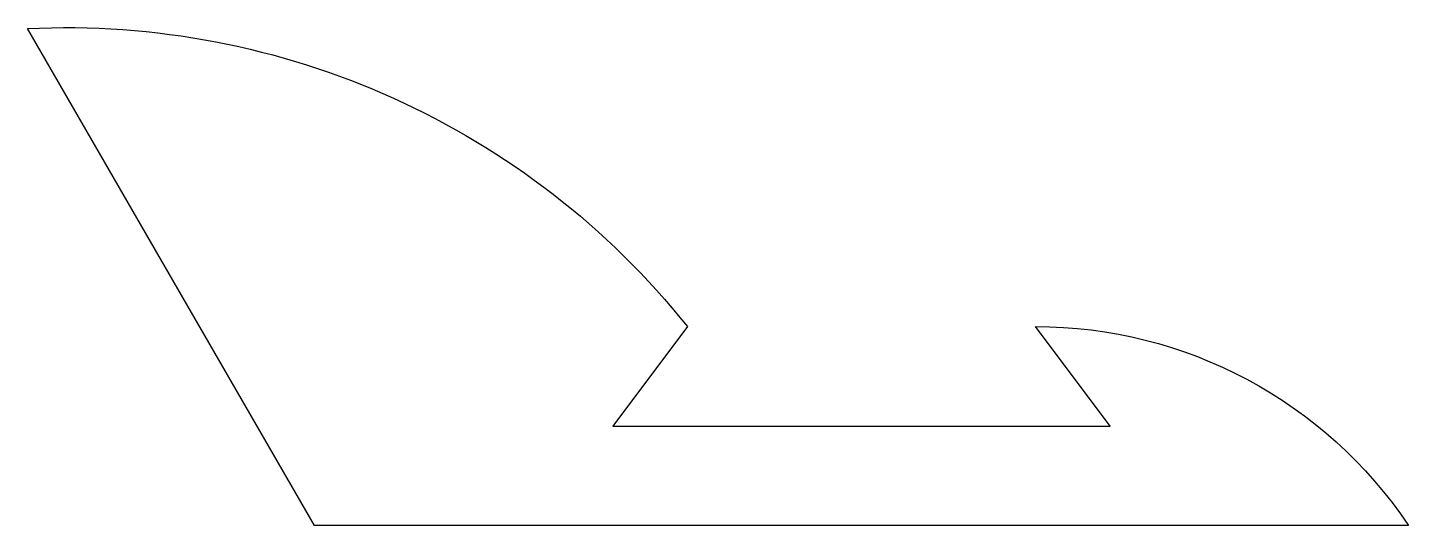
# Model space of a CAD drawing. Extents: x 250.2 to 277.9, y 260.5 to 270.5.
import ezdxf

# ---------------------------------------------------------------- set-up
doc = ezdxf.new("R2010")
doc.units = 0
doc.layers.add('ANA', color=220, linetype='CONTINUOUS')

msp = doc.modelspace()

# ---------------------------------------------------------------- linework, layer by layer
at = {"layer": 'ANA'}
msp.add_lwpolyline([(255.948, 260.515), (250.175, 270.515, -0.240801), (263.448, 264.515), (261.948, 262.515), (271.948, 262.515), (270.448, 264.515, -0.250985), (277.948, 260.515)], format="xyb", close=True, dxfattribs=at)

doc.saveas('drawing.dxf')
